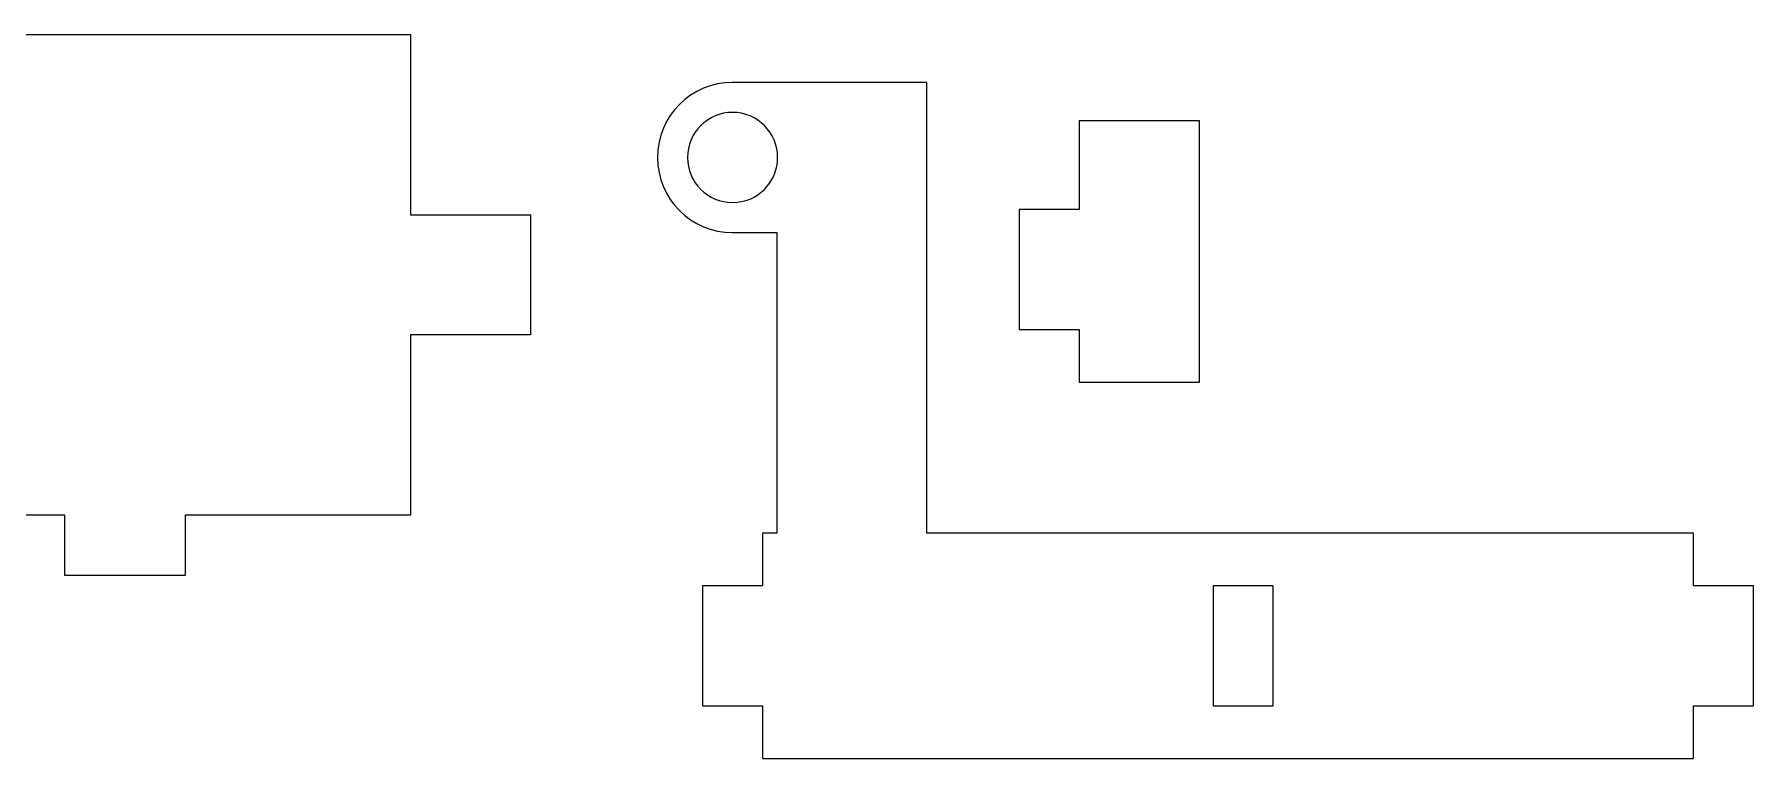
# Model space of a CAD drawing. Header units: centimetres. Extents: x -28.1 to 23.2, y -8.5 to 67.8.
# Drawn here: x -5.12 to 6.33, y 43.53 to 48.35 of the extents above; entities that cross this region are included whole.
import ezdxf

# ---------------------------------------------------------------- set-up
doc = ezdxf.new("R2010")
doc.units = ezdxf.units.CM
doc.header["$MEASUREMENT"] = 0
doc.layers.add('Layer 1', color=7, linetype='Continuous')

msp = doc.modelspace()

# ---------------------------------------------------------------- linework, layer by layer
at = {"layer": 'Layer 1', "color": 250, "lineweight": 9}
for points, knots in [([(-12.31972, 45.15317), (-12.31972, 45.15317), (-10.81971, 45.15317), (-10.81971, 45.15317), (-10.81971, 45.15317), (-10.81971, 45.15317), (-10.81971, 44.75317), (-10.81971, 44.75317), (-10.81971, 44.75317), (-10.81971, 44.75317), (-10.01971, 44.75317), (-10.01971, 44.75317), (-10.01971, 44.75317), (-10.01971, 44.75317), (-10.01971, 45.15317), (-10.01971, 45.15317), (-10.01971, 45.15317), (-10.01971, 45.15317), (-4.91972, 45.15317), (-4.91972, 45.15317), (-4.91972, 45.15317), (-4.91972, 45.15317), (-4.91972, 44.75317), (-4.91972, 44.75317), (-4.91972, 44.75317), (-4.91972, 44.75317), (-4.11972, 44.75317), (-4.11972, 44.75317), (-4.11972, 44.75317), (-4.11972, 44.75317), (-4.11972, 45.15317), (-4.11972, 45.15317), (-4.11972, 45.15317), (-4.11972, 45.15317), (-2.61973, 45.15317), (-2.61973, 45.15317), (-2.61973, 45.15317), (-2.61973, 45.15317), (-2.61973, 46.35317), (-2.61973, 46.35317), (-2.61973, 46.35317), (-2.61973, 46.35317), (-1.81973, 46.35317), (-1.81973, 46.35317), (-1.81973, 46.35317), (-1.81973, 46.35317), (-1.81973, 47.15317), (-1.81973, 47.15317), (-1.81973, 47.15317), (-1.81973, 47.15317), (-2.61973, 47.15317), (-2.61973, 47.15317), (-2.61973, 47.15317), (-2.61973, 47.15317), (-2.61973, 48.35317), (-2.61973, 48.35317), (-2.61973, 48.35317), (-2.61973, 48.35317), (-5.96973, 48.35317), (-5.96973, 48.35317), (-5.96973, 48.35317), (-5.96973, 48.35317), (-5.96973, 47.05317), (-5.96973, 47.05317), (-5.96973, 47.05317), (-5.96973, 46.94317), (-6.05973, 46.85317), (-6.16973, 46.85317), (-6.16973, 46.85317), (-6.16973, 46.85317), (-8.76972, 46.85317), (-8.76972, 46.85317), (-8.76972, 46.85317), (-8.87972, 46.85317), (-8.96972, 46.94317), (-8.96972, 47.05317), (-8.96972, 47.05317), (-8.96972, 47.05317), (-8.96972, 48.35317), (-8.96972, 48.35317), (-8.96972, 48.35317), (-8.96972, 48.35317), (-12.31972, 48.35317), (-12.31972, 48.35317), (-12.31972, 48.35317), (-12.31972, 48.35317), (-12.31972, 47.15317), (-12.31972, 47.15317), (-12.31972, 47.15317), (-12.31972, 47.15317), (-13.11972, 47.15317), (-13.11972, 47.15317), (-13.11972, 47.15317), (-13.11972, 47.15317), (-13.11972, 46.35317), (-13.11972, 46.35317), (-13.11972, 46.35317), (-13.11972, 46.35317), (-12.31972, 46.35317), (-12.31972, 46.35317), (-12.31972, 46.35317), (-12.31972, 46.35317), (-12.31972, 45.15317), (-12.31972, 45.15317)], [0, 0, 0, 0, 0.03703704, 0.03703704, 0.03703704, 0.03703704, 0.07407407, 0.07407407, 0.07407407, 0.07407407, 0.11111111, 0.11111111, 0.11111111, 0.11111111, 0.14814815, 0.14814815, 0.14814815, 0.14814815, 0.18518519, 0.18518519, 0.18518519, 0.18518519, 0.22222222, 0.22222222, 0.22222222, 0.22222222, 0.25925926, 0.25925926, 0.25925926, 0.25925926, 0.2962963, 0.2962963, 0.2962963, 0.2962963, 0.33333333, 0.33333333, 0.33333333, 0.33333333, 0.37037037, 0.37037037, 0.37037037, 0.37037037, 0.40740741, 0.40740741, 0.40740741, 0.40740741, 0.44444444, 0.44444444, 0.44444444, 0.44444444, 0.48148148, 0.48148148, 0.48148148, 0.48148148, 0.51851852, 0.51851852, 0.51851852, 0.51851852, 0.55555556, 0.55555556, 0.55555556, 0.55555556, 0.59259259, 0.59259259, 0.59259259, 0.59259259, 0.62962963, 0.62962963, 0.62962963, 0.62962963, 0.66666667, 0.66666667, 0.66666667, 0.66666667, 0.7037037, 0.7037037, 0.7037037, 0.7037037, 0.74074074, 0.74074074, 0.74074074, 0.74074074, 0.77777778, 0.77777778, 0.77777778, 0.77777778, 0.81481481, 0.81481481, 0.81481481, 0.81481481, 0.85185185, 0.85185185, 0.85185185, 0.85185185, 0.88888889, 0.88888889, 0.88888889, 0.88888889, 0.92592593, 0.92592593, 0.92592593, 0.92592593, 1, 1, 1, 1]), ([(-0.27378, 43.53429), (-0.27378, 43.53429), (-0.27378, 43.8843), (-0.27378, 43.8843), (-0.27378, 43.8843), (-0.27378, 43.8843), (-0.67378, 43.8843), (-0.67378, 43.8843), (-0.67378, 43.8843), (-0.67378, 43.8843), (-0.67378, 44.6843), (-0.67378, 44.6843), (-0.67378, 44.6843), (-0.67378, 44.6843), (-0.27378, 44.6843), (-0.27378, 44.6843), (-0.27378, 44.6843), (-0.27378, 44.6843), (-0.27378, 45.03429), (-0.27378, 45.03429), (-0.27378, 45.03429), (-0.27378, 45.03429), (-0.17989, 45.03429), (-0.17989, 45.03429), (-0.17989, 45.03429), (-0.17989, 45.03429), (-0.17989, 47.03429), (-0.17989, 47.03429), (-0.17989, 47.03429), (-0.17989, 47.03429), (-0.47378, 47.03429), (-0.47378, 47.03429), (-0.47378, 47.03429), (-0.74993, 47.03429), (-0.97378, 47.25816), (-0.97378, 47.53429), (-0.97378, 47.53429), (-0.97378, 47.81042), (-0.74993, 48.03429), (-0.47378, 48.03429), (-0.47378, 48.03429), (-0.47378, 48.03429), (-0.17989, 48.03429), (-0.17989, 48.03429), (-0.17989, 48.03429), (-0.17989, 48.03429), (0.82011, 48.03429), (0.82011, 48.03429), (0.82011, 48.03429), (0.82011, 48.03429), (0.82011, 47.03429), (0.82011, 47.03429), (0.82011, 47.03429), (0.82011, 47.03429), (0.82011, 45.03429), (0.82011, 45.03429), (0.82011, 45.03429), (0.82011, 45.03429), (5.92622, 45.03429), (5.92622, 45.03429), (5.92622, 45.03429), (5.92622, 45.03429), (5.92622, 44.6843), (5.92622, 44.6843), (5.92622, 44.6843), (5.92622, 44.6843), (6.32622, 44.6843), (6.32622, 44.6843), (6.32622, 44.6843), (6.32622, 44.6843), (6.32622, 43.8843), (6.32622, 43.8843), (6.32622, 43.8843), (6.32622, 43.8843), (5.92622, 43.8843), (5.92622, 43.8843), (5.92622, 43.8843), (5.92622, 43.8843), (5.92622, 43.53429), (5.92622, 43.53429), (5.92622, 43.53429), (5.92622, 43.53429), (-0.27378, 43.53429), (-0.27378, 43.53429)], [0, 0, 0, 0, 0.04545455, 0.04545455, 0.04545455, 0.04545455, 0.09090909, 0.09090909, 0.09090909, 0.09090909, 0.13636364, 0.13636364, 0.13636364, 0.13636364, 0.18181818, 0.18181818, 0.18181818, 0.18181818, 0.22727273, 0.22727273, 0.22727273, 0.22727273, 0.27272727, 0.27272727, 0.27272727, 0.27272727, 0.31818182, 0.31818182, 0.31818182, 0.31818182, 0.36363636, 0.36363636, 0.36363636, 0.36363636, 0.40909091, 0.40909091, 0.40909091, 0.40909091, 0.45454545, 0.45454545, 0.45454545, 0.45454545, 0.5, 0.5, 0.5, 0.5, 0.54545455, 0.54545455, 0.54545455, 0.54545455, 0.59090909, 0.59090909, 0.59090909, 0.59090909, 0.63636364, 0.63636364, 0.63636364, 0.63636364, 0.68181818, 0.68181818, 0.68181818, 0.68181818, 0.72727273, 0.72727273, 0.72727273, 0.72727273, 0.77272727, 0.77272727, 0.77272727, 0.77272727, 0.81818182, 0.81818182, 0.81818182, 0.81818182, 0.86363636, 0.86363636, 0.86363636, 0.86363636, 0.90909091, 0.90909091, 0.90909091, 0.90909091, 1, 1, 1, 1]), ([(-0.47378, 47.83429), (-0.30809, 47.83429), (-0.17378, 47.69997), (-0.17378, 47.53429), (-0.17378, 47.53429), (-0.17378, 47.36861), (-0.30809, 47.23429), (-0.47378, 47.23429), (-0.47378, 47.23429), (-0.63947, 47.23429), (-0.77378, 47.36861), (-0.77378, 47.53429), (-0.77378, 47.53429), (-0.77378, 47.69997), (-0.63947, 47.83429), (-0.47378, 47.83429)], [0, 0, 0, 0, 0.2, 0.2, 0.2, 0.2, 0.4, 0.4, 0.4, 0.4, 0.6, 0.6, 0.6, 0.6, 1, 1, 1, 1]), ([(1.43545, 47.18902), (1.43545, 47.18902), (1.83545, 47.18902), (1.83545, 47.18902), (1.83545, 47.18902), (1.83545, 47.18902), (1.83545, 47.77817), (1.83545, 47.77817), (1.83545, 47.77817), (1.83545, 47.77817), (2.63545, 47.77817), (2.63545, 47.77817), (2.63545, 47.77817), (2.63545, 47.77817), (2.63545, 46.03902), (2.63545, 46.03902), (2.63545, 46.03902), (2.63545, 46.03902), (1.83545, 46.03902), (1.83545, 46.03902), (1.83545, 46.03902), (1.83545, 46.03902), (1.83545, 46.38902), (1.83545, 46.38902), (1.83545, 46.38902), (1.83545, 46.38902), (1.43545, 46.38902), (1.43545, 46.38902), (1.43545, 46.38902), (1.43545, 46.38902), (1.43545, 47.18902), (1.43545, 47.18902)], [0, 0, 0, 0, 0.11111111, 0.11111111, 0.11111111, 0.11111111, 0.22222222, 0.22222222, 0.22222222, 0.22222222, 0.33333333, 0.33333333, 0.33333333, 0.33333333, 0.44444444, 0.44444444, 0.44444444, 0.44444444, 0.55555556, 0.55555556, 0.55555556, 0.55555556, 0.66666667, 0.66666667, 0.66666667, 0.66666667, 0.77777778, 0.77777778, 0.77777778, 0.77777778, 1, 1, 1, 1]), ([(2.72622, 44.6843), (2.72622, 44.6843), (3.12622, 44.6843), (3.12622, 44.6843), (3.12622, 44.6843), (3.12622, 44.6843), (3.12622, 43.8843), (3.12622, 43.8843), (3.12622, 43.8843), (3.12622, 43.8843), (2.72622, 43.8843), (2.72622, 43.8843), (2.72622, 43.8843), (2.72622, 43.8843), (2.72622, 44.6843), (2.72622, 44.6843)], [0, 0, 0, 0, 0.2, 0.2, 0.2, 0.2, 0.4, 0.4, 0.4, 0.4, 0.6, 0.6, 0.6, 0.6, 1, 1, 1, 1])]:
    msp.add_open_spline(points, degree=3, knots=knots, dxfattribs=at)

doc.saveas('drawing.dxf')
